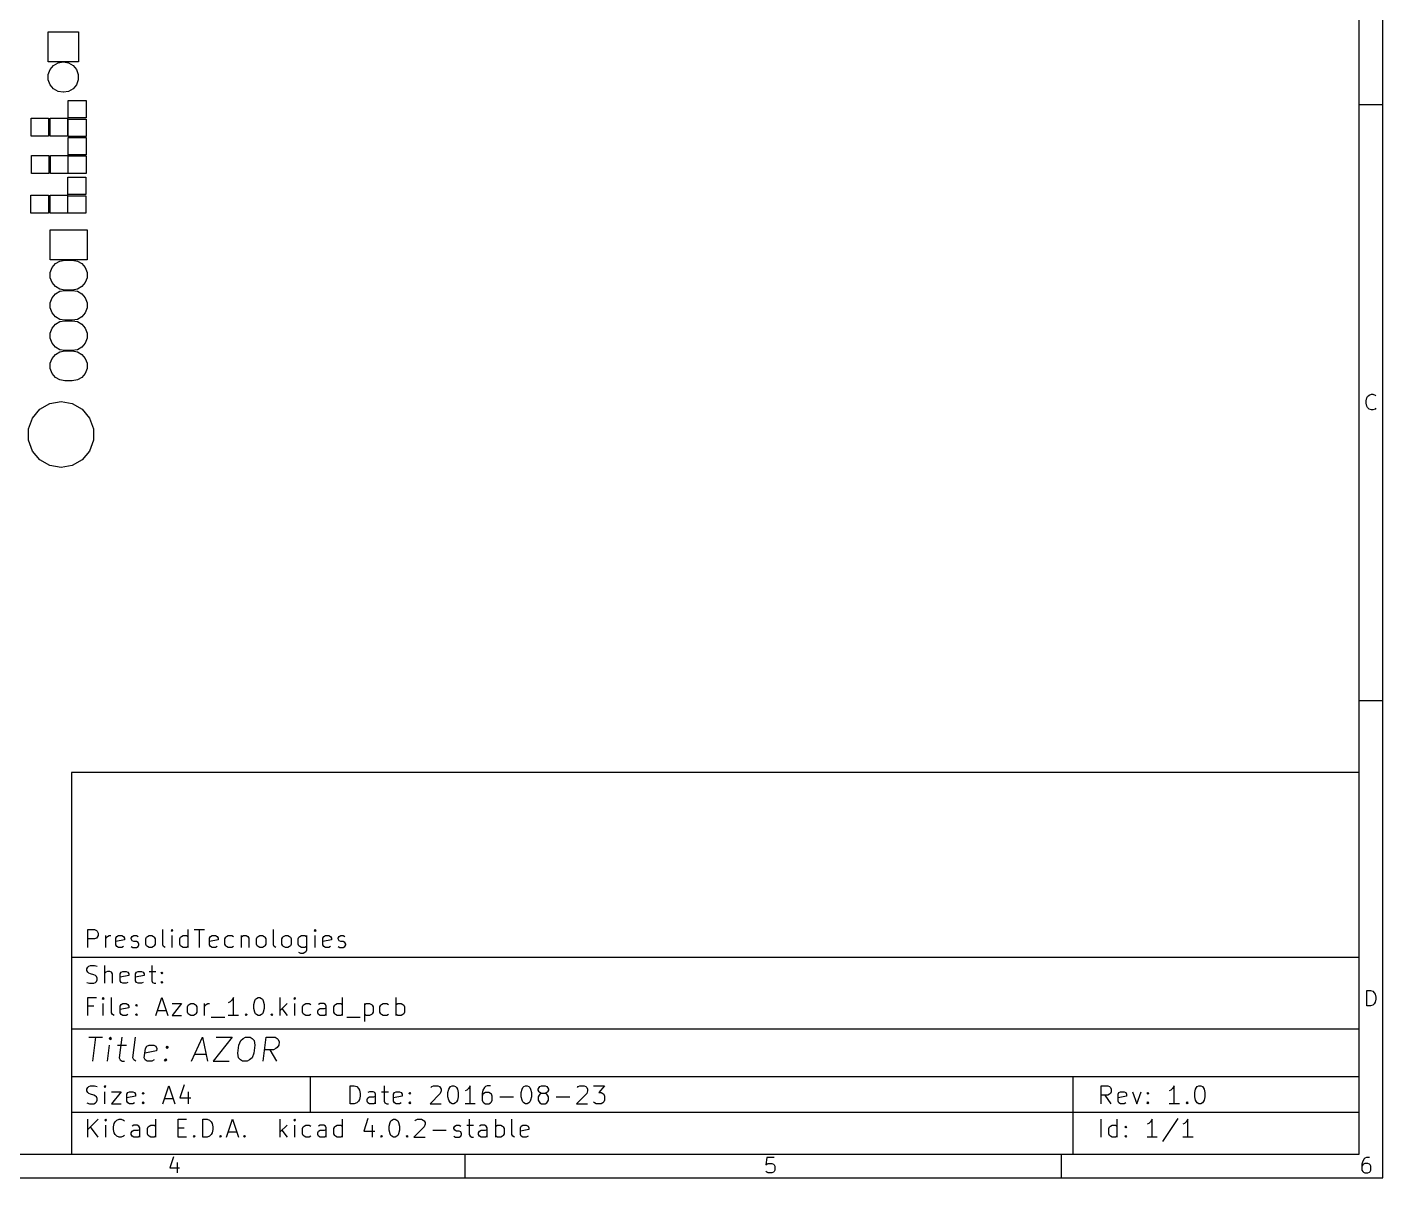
# Model space of a CAD drawing. Extents: x 10 to 287, y -200 to -10.
# Drawn here: x 173.3 to 287, y -200 to -103.5 of the extents above; entities that cross this region are included whole.
import ezdxf

# ---------------------------------------------------------------- set-up
doc = ezdxf.new("R2010")
doc.units = 0
doc.header["$MEASUREMENT"] = 0
doc.layers.add('BLACK', color=7, linetype='CONTINUOUS')

msp = doc.modelspace()

# ---------------------------------------------------------------- linework, layer by layer
at = {"layer": 'Black'}
for p, q in [((287.002, -200.007), (287.002, -10)), ((285.002, -198.007), (285.002, -12)), ((175.03, -103.88), (177.57, -103.88)), ((175.03, -106.42), (175.03, -103.88)), ((177.57, -103.88), (177.57, -106.42)), ((176.295, -106.42), (175.03, -106.42)), ((175.195, -107.055), (175.479, -106.717)), ((175.479, -106.717), (175.861, -106.497)), ((175.861, -106.497), (176.295, -106.42)), ((177.57, -106.42), (176.305, -106.42)), ((176.305, -106.42), (176.739, -106.497)), ((176.739, -106.497), (177.121, -106.717)), ((177.121, -106.717), (177.405, -107.055)), ((175.044, -107.469), (175.195, -107.055)), ((175.044, -107.911), (175.044, -107.469)), ((175.195, -108.325), (175.044, -107.911)), ((177.405, -107.055), (177.556, -107.469)), ((177.556, -107.911), (177.405, -108.325)), ((177.556, -107.469), (177.556, -107.911)), ((175.479, -108.663), (175.195, -108.325)), ((175.861, -108.883), (175.479, -108.663)), ((176.295, -108.96), (175.861, -108.883)), ((176.305, -108.96), (176.295, -108.96)), ((176.739, -108.883), (176.305, -108.96)), ((177.121, -108.663), (176.739, -108.883)), ((177.405, -108.325), (177.121, -108.663)), ((176.716, -111.097), (176.716, -109.639)), ((176.716, -109.639), (178.224, -109.639)), ((178.224, -109.639), (178.224, -111.097)), ((287.002, -110), (285.002, -110)), ((173.601, -112.644), (173.601, -111.136)), ((173.601, -111.136), (175.059, -111.136)), ((175.059, -111.136), (175.059, -112.644)), ((175.201, -112.644), (175.201, -111.136)), ((175.201, -111.136), (176.659, -111.136)), ((176.659, -111.136), (176.659, -112.644)), ((178.224, -111.097), (176.716, -111.097)), ((176.716, -112.659), (176.716, -111.201)), ((176.716, -111.201), (178.224, -111.201)), ((178.224, -111.201), (178.224, -112.659)), ((175.059, -112.644), (173.601, -112.644)), ((176.659, -112.644), (175.201, -112.644)), ((176.706, -114.197), (176.706, -112.739)), ((176.706, -112.739), (178.214, -112.739)), ((178.224, -112.659), (176.716, -112.659)), ((178.214, -112.739), (178.214, -114.197)), ((173.631, -115.764), (173.631, -114.256)), ((173.631, -114.256), (175.089, -114.256)), ((175.089, -114.256), (175.089, -115.764)), ((175.231, -115.764), (175.231, -114.256)), ((175.231, -114.256), (176.689, -114.256)), ((176.689, -114.256), (176.689, -115.764)), ((178.214, -114.197), (176.706, -114.197)), ((176.706, -115.759), (176.706, -114.301)), ((176.706, -114.301), (178.214, -114.301)), ((178.214, -114.301), (178.214, -115.759)), ((175.089, -115.764), (173.631, -115.764)), ((176.689, -115.764), (175.231, -115.764)), ((178.214, -115.759), (176.706, -115.759)), ((176.676, -117.537), (176.676, -116.079)), ((176.676, -116.079), (178.184, -116.079)), ((178.184, -116.079), (178.184, -117.537)), ((173.591, -119.094), (173.591, -117.586)), ((173.591, -117.586), (175.049, -117.586)), ((175.049, -117.586), (175.049, -119.094)), ((175.191, -119.094), (175.191, -117.586)), ((175.191, -117.586), (176.649, -117.586)), ((176.649, -117.586), (176.649, -119.094)), ((178.184, -117.537), (176.676, -117.537)), ((176.676, -119.099), (176.676, -117.641)), ((176.676, -117.641), (178.184, -117.641)), ((178.184, -117.641), (178.184, -119.099)), ((175.049, -119.094), (173.591, -119.094)), ((176.649, -119.094), (175.191, -119.094)), ((178.184, -119.099), (176.676, -119.099)), ((175.196, -123.004), (175.196, -120.496)), ((175.196, -120.496), (178.304, -120.496)), ((178.304, -120.496), (178.304, -123.004)), ((178.304, -123.004), (175.196, -123.004)), ((175.209, -124.072), (175.358, -123.663)), ((175.358, -123.663), (175.638, -123.329)), ((175.638, -123.329), (176.015, -123.112)), ((176.015, -123.112), (176.444, -123.036)), ((176.444, -123.036), (177.056, -123.036)), ((177.056, -123.036), (177.485, -123.112)), ((177.485, -123.112), (177.862, -123.329)), ((177.862, -123.329), (178.142, -123.663)), ((178.142, -123.663), (178.291, -124.072)), ((175.209, -124.508), (175.209, -124.072)), ((175.358, -124.917), (175.209, -124.508)), ((175.638, -125.251), (175.358, -124.917)), ((178.142, -124.917), (177.862, -125.251)), ((178.291, -124.508), (178.142, -124.917)), ((178.291, -124.072), (178.291, -124.508)), ((175.209, -126.612), (175.358, -126.203)), ((175.358, -126.203), (175.638, -125.869)), ((176.015, -125.468), (175.638, -125.251)), ((175.638, -125.869), (176.015, -125.652)), ((176.444, -125.544), (176.015, -125.468)), ((176.015, -125.652), (176.444, -125.576)), ((177.056, -125.544), (176.444, -125.544)), ((176.444, -125.576), (177.056, -125.576)), ((177.485, -125.468), (177.056, -125.544)), ((177.056, -125.576), (177.485, -125.652)), ((177.862, -125.251), (177.485, -125.468)), ((177.485, -125.652), (177.862, -125.869)), ((177.862, -125.869), (178.142, -126.203)), ((178.142, -126.203), (178.291, -126.612)), ((175.209, -127.048), (175.209, -126.612)), ((175.358, -127.457), (175.209, -127.048)), ((178.291, -127.048), (178.142, -127.457)), ((178.291, -126.612), (178.291, -127.048)), ((175.638, -127.791), (175.358, -127.457)), ((175.358, -128.743), (175.638, -128.409)), ((176.015, -128.008), (175.638, -127.791)), ((175.638, -128.409), (176.015, -128.192)), ((176.444, -128.084), (176.015, -128.008)), ((176.015, -128.192), (176.444, -128.116)), ((177.056, -128.084), (176.444, -128.084)), ((176.444, -128.116), (177.056, -128.116)), ((177.485, -128.008), (177.056, -128.084)), ((177.056, -128.116), (177.485, -128.192)), ((177.862, -127.791), (177.485, -128.008)), ((177.485, -128.192), (177.862, -128.409)), ((178.142, -127.457), (177.862, -127.791)), ((177.862, -128.409), (178.142, -128.743)), ((175.209, -129.152), (175.358, -128.743)), ((175.209, -129.588), (175.209, -129.152)), ((175.358, -129.997), (175.209, -129.588)), ((178.142, -128.743), (178.291, -129.152)), ((178.291, -129.588), (178.142, -129.997)), ((178.291, -129.152), (178.291, -129.588)), ((175.638, -130.331), (175.358, -129.997)), ((176.015, -130.548), (175.638, -130.331)), ((175.638, -130.949), (176.015, -130.732)), ((176.444, -130.624), (176.015, -130.548)), ((176.015, -130.732), (176.444, -130.656)), ((177.056, -130.624), (176.444, -130.624)), ((176.444, -130.656), (177.056, -130.656)), ((177.485, -130.548), (177.056, -130.624)), ((177.056, -130.656), (177.485, -130.732)), ((177.862, -130.331), (177.485, -130.548)), ((177.485, -130.732), (177.862, -130.949)), ((178.142, -129.997), (177.862, -130.331)), ((175.209, -131.692), (175.358, -131.283)), ((175.209, -132.128), (175.209, -131.692)), ((175.358, -131.283), (175.638, -130.949)), ((177.862, -130.949), (178.142, -131.283)), ((178.142, -131.283), (178.291, -131.692)), ((178.291, -131.692), (178.291, -132.128)), ((175.358, -132.537), (175.209, -132.128)), ((175.638, -132.871), (175.358, -132.537)), ((176.015, -133.088), (175.638, -132.871)), ((177.862, -132.871), (177.485, -133.088)), ((178.142, -132.537), (177.862, -132.871)), ((178.291, -132.128), (178.142, -132.537)), ((176.444, -133.164), (176.015, -133.088)), ((177.056, -133.164), (176.444, -133.164)), ((177.485, -133.088), (177.056, -133.164)), ((174.333, -135.544), (175.164, -135.064)), ((175.164, -135.064), (176.11, -134.897)), ((176.11, -134.897), (177.056, -135.064)), ((177.056, -135.064), (177.887, -135.544)), ((285.6, -134.845), (285.662, -134.598)), ((285.6, -135.031), (285.6, -134.845)), ((285.662, -135.279), (285.6, -135.031)), ((285.662, -134.598), (285.724, -134.474)), ((285.724, -135.402), (285.662, -135.279)), ((285.724, -134.474), (285.847, -134.35)), ((285.847, -134.35), (286.033, -134.288)), ((286.033, -134.288), (286.157, -134.288)), ((286.157, -134.288), (286.343, -134.35)), ((286.343, -134.35), (286.405, -134.412)), ((173.387, -137.182), (173.715, -136.279)), ((173.715, -136.279), (174.333, -135.544)), ((177.887, -135.544), (178.505, -136.279)), ((178.505, -136.279), (178.833, -137.182)), ((285.847, -135.526), (285.724, -135.402)), ((286.033, -135.588), (285.847, -135.526)), ((286.157, -135.588), (286.033, -135.588)), ((286.343, -135.526), (286.157, -135.588)), ((286.405, -135.464), (286.343, -135.526)), ((173.387, -138.142), (173.387, -137.182)), ((178.833, -137.182), (178.833, -138.142)), ((173.715, -139.045), (173.387, -138.142)), ((178.833, -138.142), (178.505, -139.045)), ((174.333, -139.78), (173.715, -139.045)), ((175.164, -140.26), (174.333, -139.78)), ((177.887, -139.78), (177.056, -140.26)), ((178.505, -139.045), (177.887, -139.78)), ((176.11, -140.427), (175.164, -140.26)), ((177.056, -140.26), (176.11, -140.427)), ((287.002, -160), (285.002, -160)), ((177.002, -166.007), (177.002, -198.007)), ((285.002, -166.007), (177.002, -166.007)), ((285.002, -198.007), (285.002, -166.007)), ((178.359, -180.686), (178.359, -179.186)), ((178.359, -179.186), (178.931, -179.186)), ((178.931, -179.186), (179.074, -179.257)), ((179.074, -179.257), (179.145, -179.329)), ((179.145, -179.329), (179.216, -179.471)), ((179.216, -179.686), (179.145, -179.829)), ((179.216, -179.471), (179.216, -179.686)), ((179.859, -180.686), (179.859, -179.686)), ((180.002, -179.757), (180.145, -179.686)), ((180.145, -179.686), (180.288, -179.686)), ((180.788, -179.757), (180.931, -179.686)), ((180.931, -179.686), (181.216, -179.686)), ((181.216, -179.686), (181.359, -179.757)), ((182.074, -179.757), (182.216, -179.686)), ((182.216, -179.686), (182.431, -179.686)), ((182.431, -179.686), (182.574, -179.757)), ((183.359, -179.757), (183.502, -179.686)), ((183.502, -179.686), (183.716, -179.686)), ((183.716, -179.686), (183.859, -179.757)), ((184.645, -180.471), (184.645, -179.186)), ((185.431, -179.186), (185.359, -179.257)), ((185.359, -179.257), (185.431, -179.329)), ((185.502, -179.257), (185.431, -179.186)), ((185.431, -179.186), (185.431, -179.329)), ((185.431, -179.329), (185.502, -179.257)), ((185.431, -180.686), (185.431, -179.686)), ((186.216, -179.757), (186.359, -179.686)), ((186.359, -179.686), (186.645, -179.686)), ((186.645, -179.686), (186.788, -179.757)), ((186.788, -180.686), (186.788, -179.186)), ((187.288, -179.186), (188.145, -179.186)), ((187.716, -180.686), (187.716, -179.186)), ((188.645, -179.757), (188.788, -179.686)), ((188.788, -179.686), (189.074, -179.686)), ((189.074, -179.686), (189.216, -179.757)), ((190.002, -179.757), (190.145, -179.686)), ((190.145, -179.686), (190.431, -179.686)), ((190.431, -179.686), (190.574, -179.757)), ((191.216, -179.686), (191.216, -180.686)), ((191.288, -179.757), (191.431, -179.686)), ((191.431, -179.686), (191.645, -179.686)), ((191.645, -179.686), (191.788, -179.757)), ((192.645, -179.757), (192.788, -179.686)), ((192.788, -179.686), (193.002, -179.686)), ((193.002, -179.686), (193.145, -179.757)), ((193.931, -180.471), (193.931, -179.186)), ((194.788, -179.757), (194.931, -179.686)), ((194.931, -179.686), (195.145, -179.686)), ((195.145, -179.686), (195.288, -179.757)), ((196.145, -179.757), (196.288, -179.686)), ((196.288, -179.686), (196.574, -179.686)), ((196.574, -179.686), (196.716, -179.757)), ((196.716, -179.686), (196.716, -180.9)), ((197.431, -179.186), (197.359, -179.257)), ((197.359, -179.257), (197.431, -179.329)), ((197.502, -179.257), (197.431, -179.186)), ((197.431, -179.186), (197.431, -179.329)), ((197.431, -179.329), (197.502, -179.257)), ((197.431, -180.686), (197.431, -179.686)), ((198.145, -179.757), (198.288, -179.686)), ((198.288, -179.686), (198.574, -179.686)), ((198.574, -179.686), (198.716, -179.757)), ((199.431, -179.757), (199.574, -179.686)), ((199.574, -179.686), (199.788, -179.686)), ((199.788, -179.686), (199.931, -179.757)), ((178.931, -179.971), (178.359, -179.971)), ((179.074, -179.9), (178.931, -179.971)), ((179.145, -179.829), (179.074, -179.9)), ((179.859, -179.971), (179.931, -179.829)), ((179.931, -179.829), (180.002, -179.757)), ((180.716, -179.9), (180.788, -179.757)), ((180.716, -180.471), (180.716, -179.9)), ((181.431, -180.043), (180.716, -180.186)), ((180.788, -180.614), (180.716, -180.471)), ((180.931, -180.686), (180.788, -180.614)), ((181.216, -180.686), (180.931, -180.686)), ((181.359, -180.614), (181.216, -180.686)), ((181.359, -179.757), (181.431, -179.9)), ((181.431, -179.9), (181.431, -180.043)), ((182.002, -179.9), (182.074, -179.757)), ((182.002, -179.971), (182.002, -179.9)), ((182.074, -180.114), (182.002, -179.971)), ((182.002, -180.614), (182.145, -180.686)), ((182.216, -180.186), (182.074, -180.114)), ((182.145, -180.686), (182.431, -180.686)), ((182.431, -180.186), (182.216, -180.186)), ((182.574, -180.257), (182.431, -180.186)), ((182.431, -180.686), (182.574, -180.614)), ((182.645, -180.4), (182.574, -180.257)), ((182.574, -180.614), (182.645, -180.471)), ((182.645, -180.471), (182.645, -180.4)), ((183.216, -179.971), (183.288, -179.829)), ((183.216, -180.4), (183.216, -179.971)), ((183.288, -180.543), (183.216, -180.4)), ((183.288, -179.829), (183.359, -179.757)), ((183.359, -180.614), (183.288, -180.543)), ((183.502, -180.686), (183.359, -180.614)), ((183.716, -180.686), (183.502, -180.686)), ((183.859, -180.614), (183.716, -180.686)), ((183.859, -179.757), (183.931, -179.829)), ((183.931, -180.543), (183.859, -180.614)), ((183.931, -179.829), (184.002, -179.971)), ((184.002, -180.4), (183.931, -180.543)), ((184.002, -179.971), (184.002, -180.4)), ((184.716, -180.614), (184.645, -180.471)), ((184.859, -180.686), (184.716, -180.614)), ((186.074, -179.971), (186.145, -179.829)), ((186.074, -180.4), (186.074, -179.971)), ((186.145, -180.543), (186.074, -180.4)), ((186.145, -179.829), (186.216, -179.757)), ((186.216, -180.614), (186.145, -180.543)), ((186.359, -180.686), (186.216, -180.614)), ((186.645, -180.686), (186.359, -180.686)), ((186.788, -180.614), (186.645, -180.686)), ((188.574, -179.9), (188.645, -179.757)), ((188.574, -180.471), (188.574, -179.9)), ((189.288, -180.043), (188.574, -180.186)), ((188.645, -180.614), (188.574, -180.471)), ((188.788, -180.686), (188.645, -180.614)), ((189.074, -180.686), (188.788, -180.686)), ((189.216, -180.614), (189.074, -180.686)), ((189.216, -179.757), (189.288, -179.9)), ((189.288, -179.9), (189.288, -180.043)), ((189.859, -179.971), (189.931, -179.829)), ((189.859, -180.4), (189.859, -179.971)), ((189.931, -180.543), (189.859, -180.4)), ((189.931, -179.829), (190.002, -179.757)), ((190.002, -180.614), (189.931, -180.543)), ((190.145, -180.686), (190.002, -180.614)), ((190.431, -180.686), (190.145, -180.686)), ((190.574, -180.614), (190.431, -180.686)), ((191.216, -179.829), (191.288, -179.757)), ((191.788, -179.757), (191.859, -179.9)), ((191.859, -179.9), (191.859, -180.686)), ((192.502, -179.971), (192.574, -179.829)), ((192.502, -180.4), (192.502, -179.971)), ((192.574, -180.543), (192.502, -180.4)), ((192.574, -179.829), (192.645, -179.757)), ((192.645, -180.614), (192.574, -180.543)), ((192.788, -180.686), (192.645, -180.614)), ((193.002, -180.686), (192.788, -180.686)), ((193.145, -180.614), (193.002, -180.686)), ((193.145, -179.757), (193.216, -179.829)), ((193.216, -180.543), (193.145, -180.614)), ((193.216, -179.829), (193.288, -179.971)), ((193.288, -180.4), (193.216, -180.543)), ((193.288, -179.971), (193.288, -180.4)), ((194.002, -180.614), (193.931, -180.471)), ((194.145, -180.686), (194.002, -180.614)), ((194.645, -179.971), (194.716, -179.829)), ((194.645, -180.4), (194.645, -179.971)), ((194.716, -180.543), (194.645, -180.4)), ((194.716, -179.829), (194.788, -179.757)), ((194.788, -180.614), (194.716, -180.543)), ((194.931, -180.686), (194.788, -180.614)), ((195.145, -180.686), (194.931, -180.686)), ((195.288, -180.614), (195.145, -180.686)), ((195.288, -179.757), (195.359, -179.829)), ((195.359, -180.543), (195.288, -180.614)), ((195.359, -179.829), (195.431, -179.971)), ((195.431, -180.4), (195.359, -180.543)), ((195.431, -179.971), (195.431, -180.4)), ((196.002, -179.971), (196.074, -179.829)), ((196.002, -180.4), (196.002, -179.971)), ((196.074, -180.543), (196.002, -180.4)), ((196.074, -179.829), (196.145, -179.757)), ((196.145, -180.614), (196.074, -180.543)), ((196.288, -180.686), (196.145, -180.614)), ((196.574, -180.686), (196.288, -180.686)), ((196.716, -180.614), (196.574, -180.686)), ((198.074, -179.9), (198.145, -179.757)), ((198.074, -180.471), (198.074, -179.9)), ((198.788, -180.043), (198.074, -180.186)), ((198.145, -180.614), (198.074, -180.471)), ((198.288, -180.686), (198.145, -180.614)), ((198.574, -180.686), (198.288, -180.686)), ((198.716, -180.614), (198.574, -180.686)), ((198.716, -179.757), (198.788, -179.9)), ((198.788, -179.9), (198.788, -180.043)), ((199.359, -179.9), (199.431, -179.757)), ((199.359, -179.971), (199.359, -179.9)), ((199.431, -180.114), (199.359, -179.971)), ((199.359, -180.614), (199.502, -180.686)), ((199.574, -180.186), (199.431, -180.114)), ((199.502, -180.686), (199.788, -180.686)), ((199.788, -180.186), (199.574, -180.186)), ((199.931, -180.257), (199.788, -180.186)), ((199.788, -180.686), (199.931, -180.614)), ((200.002, -180.4), (199.931, -180.257)), ((199.931, -180.614), (200.002, -180.471)), ((200.002, -180.471), (200.002, -180.4)), ((177.002, -181.507), (285.002, -181.507)), ((196.216, -181.186), (196.074, -181.114)), ((196.431, -181.186), (196.216, -181.186)), ((196.574, -181.114), (196.431, -181.186)), ((196.645, -181.043), (196.574, -181.114)), ((196.716, -180.9), (196.645, -181.043)), ((178.288, -182.471), (178.359, -182.329)), ((178.288, -182.614), (178.288, -182.471)), ((178.359, -182.757), (178.288, -182.614)), ((178.359, -182.329), (178.431, -182.257)), ((178.431, -182.829), (178.359, -182.757)), ((178.431, -182.257), (178.574, -182.186)), ((178.574, -182.9), (178.431, -182.829)), ((178.574, -182.186), (178.931, -182.186)), ((178.859, -182.971), (178.574, -182.9)), ((179.002, -183.043), (178.859, -182.971)), ((178.931, -182.186), (179.145, -182.257)), ((179.074, -183.114), (179.002, -183.043)), ((179.145, -183.257), (179.074, -183.114)), ((179.788, -183.686), (179.788, -182.186)), ((179.859, -182.757), (179.788, -182.829)), ((180.002, -182.686), (179.859, -182.757)), ((180.216, -182.686), (180.002, -182.686)), ((180.359, -182.757), (180.216, -182.686)), ((180.431, -182.9), (180.359, -182.757)), ((180.431, -183.686), (180.431, -182.9)), ((181.074, -182.9), (181.145, -182.757)), ((181.074, -183.471), (181.074, -182.9)), ((181.788, -183.043), (181.074, -183.186)), ((181.145, -182.757), (181.288, -182.686)), ((181.288, -182.686), (181.574, -182.686)), ((181.574, -182.686), (181.716, -182.757)), ((181.716, -182.757), (181.788, -182.9)), ((181.788, -182.9), (181.788, -183.043)), ((182.359, -182.9), (182.431, -182.757)), ((182.359, -183.471), (182.359, -182.9)), ((183.074, -183.043), (182.359, -183.186)), ((182.431, -182.757), (182.574, -182.686)), ((182.574, -182.686), (182.859, -182.686)), ((182.859, -182.686), (183.002, -182.757)), ((183.002, -182.757), (183.074, -182.9)), ((183.074, -182.9), (183.074, -183.043)), ((183.502, -182.686), (184.074, -182.686)), ((183.716, -182.186), (183.716, -183.471)), ((184.502, -182.829), (184.574, -182.757)), ((184.574, -182.9), (184.502, -182.829)), ((184.574, -182.757), (184.645, -182.829)), ((184.574, -182.757), (184.574, -182.9)), ((184.645, -182.829), (184.574, -182.9)), ((178.288, -183.614), (178.502, -183.686)), ((178.502, -183.686), (178.859, -183.686)), ((178.859, -183.686), (179.002, -183.614)), ((179.002, -183.614), (179.074, -183.543)), ((179.074, -183.543), (179.145, -183.4)), ((179.145, -183.4), (179.145, -183.257)), ((181.145, -183.614), (181.074, -183.471)), ((181.288, -183.686), (181.145, -183.614)), ((181.574, -183.686), (181.288, -183.686)), ((181.716, -183.614), (181.574, -183.686)), ((182.431, -183.614), (182.359, -183.471)), ((182.574, -183.686), (182.431, -183.614)), ((182.859, -183.686), (182.574, -183.686)), ((183.002, -183.614), (182.859, -183.686)), ((183.716, -183.471), (183.788, -183.614)), ((183.788, -183.614), (183.931, -183.686)), ((183.931, -183.686), (184.074, -183.686)), ((184.502, -183.614), (184.574, -183.543)), ((184.574, -183.686), (184.502, -183.614)), ((184.574, -183.543), (184.645, -183.614)), ((184.574, -183.543), (184.574, -183.686)), ((184.645, -183.614), (184.574, -183.686)), ((178.359, -186.386), (178.359, -184.886)), ((178.359, -184.886), (179.074, -184.886)), ((179.645, -184.886), (179.574, -184.957)), ((179.574, -184.957), (179.645, -185.029)), ((179.716, -184.957), (179.645, -184.886)), ((179.645, -184.886), (179.645, -185.029)), ((179.645, -185.029), (179.716, -184.957)), ((179.645, -186.386), (179.645, -185.386)), ((180.359, -186.171), (180.359, -184.886)), ((181.145, -185.457), (181.288, -185.386)), ((181.288, -185.386), (181.574, -185.386)), ((181.574, -185.386), (181.716, -185.457)), ((184.074, -186.386), (184.574, -184.886)), ((184.574, -184.886), (185.074, -186.386)), ((185.431, -185.386), (186.216, -185.386)), ((186.216, -185.386), (185.431, -186.386)), ((186.859, -185.457), (187.002, -185.386)), ((187.002, -185.386), (187.216, -185.386)), ((187.216, -185.386), (187.359, -185.457)), ((188.145, -186.386), (188.145, -185.386)), ((188.288, -185.457), (188.431, -185.386)), ((188.431, -185.386), (188.574, -185.386)), ((190.288, -185.243), (190.145, -185.314)), ((190.431, -185.1), (190.288, -185.243)), ((190.574, -184.886), (190.431, -185.1)), ((190.574, -186.386), (190.574, -184.886)), ((192.288, -185.457), (192.359, -185.171)), ((192.359, -185.171), (192.431, -185.029)), ((192.431, -185.029), (192.502, -184.957)), ((192.502, -184.957), (192.645, -184.886)), ((192.645, -184.886), (192.788, -184.886)), ((192.788, -184.886), (192.931, -184.957)), ((192.931, -184.957), (193.002, -185.029)), ((193.002, -185.029), (193.074, -185.171)), ((193.074, -185.171), (193.145, -185.457)), ((194.502, -186.386), (194.502, -184.886)), ((195.074, -185.386), (194.502, -185.957)), ((195.716, -184.886), (195.645, -184.957)), ((195.645, -184.957), (195.716, -185.029)), ((195.788, -184.957), (195.716, -184.886)), ((195.716, -184.886), (195.716, -185.029)), ((195.716, -185.029), (195.788, -184.957)), ((195.716, -186.386), (195.716, -185.386)), ((196.502, -185.457), (196.645, -185.386)), ((196.645, -185.386), (196.931, -185.386)), ((196.931, -185.386), (197.074, -185.457)), ((197.859, -185.386), (197.716, -185.457)), ((198.145, -185.386), (197.859, -185.386)), ((198.288, -185.457), (198.145, -185.386)), ((199.145, -185.457), (199.288, -185.386)), ((199.288, -185.386), (199.574, -185.386)), ((199.574, -185.386), (199.716, -185.457)), ((199.716, -186.386), (199.716, -184.886)), ((201.574, -185.386), (201.574, -186.886)), ((201.574, -185.457), (201.716, -185.386)), ((201.716, -185.386), (202.002, -185.386)), ((202.002, -185.386), (202.145, -185.457)), ((203.002, -185.457), (203.145, -185.386)), ((203.145, -185.386), (203.431, -185.386)), ((203.431, -185.386), (203.574, -185.457)), ((204.216, -186.386), (204.216, -184.886)), ((204.216, -185.457), (204.359, -185.386)), ((204.359, -185.386), (204.645, -185.386)), ((204.645, -185.386), (204.788, -185.457)), ((285.662, -185.588), (285.662, -184.288)), ((285.662, -184.288), (285.971, -184.288)), ((285.971, -184.288), (286.157, -184.35)), ((286.157, -184.35), (286.281, -184.474)), ((286.281, -184.474), (286.343, -184.598)), ((286.343, -185.279), (286.281, -185.402)), ((286.343, -184.598), (286.405, -184.845)), ((286.405, -185.031), (286.343, -185.279)), ((286.405, -184.845), (286.405, -185.031)), ((178.859, -185.6), (178.359, -185.6)), ((180.431, -186.314), (180.359, -186.171)), ((180.574, -186.386), (180.431, -186.314)), ((181.074, -185.6), (181.145, -185.457)), ((181.074, -186.171), (181.074, -185.6)), ((181.788, -185.743), (181.074, -185.886)), ((181.145, -186.314), (181.074, -186.171)), ((181.288, -186.386), (181.145, -186.314)), ((181.574, -186.386), (181.288, -186.386)), ((181.716, -186.314), (181.574, -186.386)), ((181.716, -185.457), (181.788, -185.6)), ((181.788, -185.6), (181.788, -185.743)), ((182.359, -185.529), (182.431, -185.457)), ((182.431, -185.6), (182.359, -185.529)), ((182.359, -186.314), (182.431, -186.243)), ((182.431, -186.386), (182.359, -186.314)), ((182.431, -185.457), (182.502, -185.529)), ((182.431, -185.457), (182.431, -185.6)), ((182.502, -185.529), (182.431, -185.6)), ((182.431, -186.243), (182.502, -186.314)), ((182.431, -186.243), (182.431, -186.386)), ((182.502, -186.314), (182.431, -186.386)), ((184.216, -185.957), (184.931, -185.957)), ((185.431, -186.386), (186.216, -186.386)), ((186.716, -185.671), (186.788, -185.529)), ((186.716, -186.1), (186.716, -185.671)), ((186.788, -186.243), (186.716, -186.1)), ((186.788, -185.529), (186.859, -185.457)), ((186.859, -186.314), (186.788, -186.243)), ((187.002, -186.386), (186.859, -186.314)), ((187.216, -186.386), (187.002, -186.386)), ((187.359, -186.314), (187.216, -186.386)), ((187.359, -185.457), (187.431, -185.529)), ((187.431, -186.243), (187.359, -186.314)), ((187.431, -185.529), (187.502, -185.671)), ((187.502, -186.1), (187.431, -186.243)), ((187.502, -185.671), (187.502, -186.1)), ((188.145, -185.671), (188.216, -185.529)), ((188.216, -185.529), (188.288, -185.457)), ((191.002, -186.386), (190.145, -186.386)), ((191.574, -186.314), (191.645, -186.243)), ((191.645, -186.386), (191.574, -186.314)), ((191.645, -186.243), (191.716, -186.314)), ((191.645, -186.243), (191.645, -186.386)), ((191.716, -186.314), (191.645, -186.386)), ((192.288, -185.814), (192.288, -185.457)), ((192.359, -186.1), (192.288, -185.814)), ((192.431, -186.243), (192.359, -186.1)), ((192.502, -186.314), (192.431, -186.243)), ((192.645, -186.386), (192.502, -186.314)), ((192.788, -186.386), (192.645, -186.386)), ((192.931, -186.314), (192.788, -186.386)), ((193.002, -186.243), (192.931, -186.314)), ((193.074, -186.1), (193.002, -186.243)), ((193.145, -185.814), (193.074, -186.1)), ((193.145, -185.457), (193.145, -185.814)), ((193.716, -186.314), (193.788, -186.243)), ((193.788, -186.386), (193.716, -186.314)), ((193.788, -186.243), (193.859, -186.314)), ((193.788, -186.243), (193.788, -186.386)), ((193.859, -186.314), (193.788, -186.386)), ((194.645, -185.814), (195.074, -186.386)), ((196.359, -185.671), (196.431, -185.529)), ((196.359, -186.1), (196.359, -185.671)), ((196.431, -186.243), (196.359, -186.1)), ((196.431, -185.529), (196.502, -185.457)), ((196.502, -186.314), (196.431, -186.243)), ((196.645, -186.386), (196.502, -186.314)), ((196.931, -186.386), (196.645, -186.386)), ((197.074, -186.314), (196.931, -186.386)), ((197.645, -186.029), (197.716, -185.886)), ((197.645, -186.171), (197.645, -186.029)), ((197.716, -186.314), (197.645, -186.171)), ((197.716, -185.886), (197.859, -185.814)), ((197.859, -186.386), (197.716, -186.314)), ((197.859, -185.814), (198.216, -185.814)), ((198.216, -186.386), (197.859, -186.386)), ((198.216, -185.814), (198.359, -185.743)), ((198.359, -186.314), (198.216, -186.386)), ((198.359, -185.6), (198.288, -185.457)), ((198.359, -186.386), (198.359, -185.6)), ((199.002, -185.671), (199.074, -185.529)), ((199.002, -186.1), (199.002, -185.671)), ((199.074, -186.243), (199.002, -186.1)), ((199.074, -185.529), (199.145, -185.457)), ((199.145, -186.314), (199.074, -186.243)), ((199.288, -186.386), (199.145, -186.314)), ((199.574, -186.386), (199.288, -186.386)), ((199.716, -186.314), (199.574, -186.386)), ((201.716, -186.386), (201.574, -186.314)), ((202.002, -186.386), (201.716, -186.386)), ((202.145, -186.314), (202.002, -186.386)), ((202.145, -185.457), (202.216, -185.529)), ((202.216, -186.243), (202.145, -186.314)), ((202.216, -185.529), (202.288, -185.671)), ((202.288, -186.1), (202.216, -186.243)), ((202.288, -185.671), (202.288, -186.1)), ((202.859, -185.671), (202.931, -185.529)), ((202.859, -186.1), (202.859, -185.671)), ((202.931, -186.243), (202.859, -186.1)), ((202.931, -185.529), (203.002, -185.457)), ((203.002, -186.314), (202.931, -186.243)), ((203.145, -186.386), (203.002, -186.314)), ((203.431, -186.386), (203.145, -186.386)), ((203.574, -186.314), (203.431, -186.386)), ((204.359, -186.386), (204.216, -186.314)), ((204.645, -186.386), (204.359, -186.386)), ((204.788, -186.314), (204.645, -186.386)), ((204.788, -185.457), (204.859, -185.529)), ((204.859, -186.243), (204.788, -186.314)), ((204.859, -185.529), (204.931, -185.671)), ((204.931, -186.1), (204.859, -186.243)), ((204.931, -185.671), (204.931, -186.1)), ((285.971, -185.588), (285.662, -185.588)), ((286.157, -185.526), (285.971, -185.588)), ((286.281, -185.402), (286.157, -185.526)), ((177.002, -187.507), (285.002, -187.507)), ((188.716, -186.529), (189.859, -186.529)), ((200.074, -186.529), (201.216, -186.529)), ((178.455, -188.212), (179.597, -188.212)), ((178.776, -190.212), (179.026, -188.212)), ((180.264, -188.212), (180.157, -188.307)), ((180.157, -188.307), (180.24, -188.402)), ((180.264, -188.212), (180.24, -188.402)), ((180.24, -188.402), (180.347, -188.307)), ((180.347, -188.307), (180.264, -188.212)), ((181.216, -188.212), (181.002, -189.926)), ((182.145, -189.926), (182.359, -188.212)), ((187.062, -190.212), (187.978, -188.212)), ((187.978, -188.212), (188.395, -190.212)), ((190.455, -188.212), (188.871, -190.212)), ((189.121, -188.212), (190.455, -188.212)), ((191.038, -188.879), (191.181, -188.498)), ((191.181, -188.498), (191.395, -188.307)), ((191.395, -188.307), (191.597, -188.212)), ((191.597, -188.212), (191.978, -188.212)), ((191.978, -188.212), (192.157, -188.307)), ((192.157, -188.307), (192.324, -188.498)), ((192.324, -188.498), (192.371, -188.879)), ((193.062, -190.212), (193.312, -188.212)), ((193.312, -188.212), (194.074, -188.212)), ((194.074, -188.212), (194.252, -188.307)), ((194.252, -188.307), (194.336, -188.402)), ((194.336, -188.402), (194.407, -188.593)), ((194.407, -188.593), (194.371, -188.879)), ((180.014, -190.212), (180.181, -188.879)), ((180.847, -188.879), (181.609, -188.879)), ((181.002, -189.926), (181.074, -190.117)), ((182.216, -190.117), (182.145, -189.926)), ((183.097, -189.926), (183.193, -189.164)), ((183.169, -190.117), (183.097, -189.926)), ((184.121, -189.355), (183.145, -189.545)), ((183.193, -189.164), (183.312, -188.974)), ((183.312, -188.974), (183.514, -188.879)), ((183.514, -188.879), (183.895, -188.879)), ((183.895, -188.879), (184.074, -188.974)), ((184.074, -188.974), (184.145, -189.164)), ((184.145, -189.164), (184.121, -189.355)), ((184.919, -189.069), (185.026, -188.974)), ((185.002, -189.164), (184.919, -189.069)), ((185.026, -188.974), (185.002, -189.164)), ((185.109, -189.069), (185.002, -189.164)), ((185.026, -188.974), (185.109, -189.069)), ((187.324, -189.641), (188.276, -189.641)), ((190.955, -189.545), (191.038, -188.879)), ((191.002, -189.926), (190.955, -189.545)), ((191.169, -190.117), (191.002, -189.926)), ((192.145, -189.926), (191.931, -190.117)), ((192.288, -189.545), (192.145, -189.926)), ((192.371, -188.879), (192.288, -189.545)), ((193.943, -189.26), (193.181, -189.26)), ((194.205, -190.212), (193.657, -189.26)), ((194.145, -189.164), (193.943, -189.26)), ((194.252, -189.069), (194.145, -189.164)), ((194.371, -188.879), (194.252, -189.069)), ((181.074, -190.117), (181.252, -190.212)), ((181.252, -190.212), (181.443, -190.212)), ((182.395, -190.212), (182.216, -190.117)), ((183.347, -190.212), (183.169, -190.117)), ((183.728, -190.212), (183.347, -190.212)), ((183.931, -190.117), (183.728, -190.212)), ((184.788, -190.117), (184.895, -190.021)), ((184.871, -190.212), (184.788, -190.117)), ((184.895, -190.021), (184.871, -190.212)), ((184.978, -190.117), (184.871, -190.212)), ((184.895, -190.021), (184.978, -190.117)), ((188.871, -190.212), (190.205, -190.212)), ((191.347, -190.212), (191.169, -190.117)), ((191.728, -190.212), (191.347, -190.212)), ((191.931, -190.117), (191.728, -190.212)), ((177.002, -191.507), (285.002, -191.507)), ((197.002, -191.507), (197.002, -194.507)), ((261.002, -191.507), (261.002, -198.007)), ((178.288, -192.571), (178.359, -192.429)), ((178.288, -192.714), (178.288, -192.571)), ((178.359, -192.857), (178.288, -192.714)), ((178.359, -192.429), (178.431, -192.357)), ((178.431, -192.929), (178.359, -192.857)), ((178.431, -192.357), (178.574, -192.286)), ((178.574, -193), (178.431, -192.929)), ((178.574, -192.286), (178.931, -192.286)), ((178.859, -193.071), (178.574, -193)), ((179.002, -193.143), (178.859, -193.071)), ((178.931, -192.286), (179.145, -192.357)), ((179.074, -193.214), (179.002, -193.143)), ((179.145, -193.357), (179.074, -193.214)), ((179.788, -192.286), (179.716, -192.357)), ((179.716, -192.357), (179.788, -192.429)), ((179.859, -192.357), (179.788, -192.286)), ((179.788, -192.286), (179.788, -192.429)), ((179.788, -192.429), (179.859, -192.357)), ((179.788, -193.786), (179.788, -192.786)), ((180.359, -192.786), (181.145, -192.786)), ((181.145, -192.786), (180.359, -193.786)), ((181.645, -193), (181.716, -192.857)), ((181.645, -193.571), (181.645, -193)), ((182.359, -193.143), (181.645, -193.286)), ((181.716, -192.857), (181.859, -192.786)), ((181.859, -192.786), (182.145, -192.786)), ((182.145, -192.786), (182.288, -192.857)), ((182.288, -192.857), (182.359, -193)), ((182.359, -193), (182.359, -193.143)), ((182.931, -192.929), (183.002, -192.857)), ((183.002, -193), (182.931, -192.929)), ((183.002, -192.857), (183.074, -192.929)), ((183.002, -192.857), (183.002, -193)), ((183.074, -192.929), (183.002, -193)), ((184.645, -193.786), (185.145, -192.286)), ((185.145, -192.286), (185.645, -193.786)), ((186.431, -192.214), (186.074, -193.286)), ((186.074, -193.286), (187.002, -193.286)), ((186.788, -192.786), (186.788, -193.786)), ((200.359, -193.786), (200.359, -192.286)), ((200.359, -192.286), (200.716, -192.286)), ((200.716, -192.286), (200.931, -192.357)), ((200.931, -192.357), (201.074, -192.5)), ((201.074, -192.5), (201.145, -192.643)), ((201.145, -192.643), (201.216, -192.929)), ((201.216, -193.143), (201.145, -193.429)), ((201.216, -192.929), (201.216, -193.143)), ((201.788, -193.429), (201.859, -193.286)), ((202.002, -192.786), (201.859, -192.857)), ((201.859, -193.286), (202.002, -193.214)), ((202.288, -192.786), (202.002, -192.786)), ((202.002, -193.214), (202.359, -193.214)), ((202.431, -192.857), (202.288, -192.786)), ((202.359, -193.214), (202.502, -193.143)), ((202.502, -193), (202.431, -192.857)), ((202.502, -193.786), (202.502, -193)), ((203.002, -192.786), (203.574, -192.786)), ((203.216, -192.286), (203.216, -193.571)), ((204.002, -193), (204.074, -192.857)), ((204.002, -193.571), (204.002, -193)), ((204.716, -193.143), (204.002, -193.286)), ((204.074, -192.857), (204.216, -192.786)), ((204.216, -192.786), (204.502, -192.786)), ((204.502, -192.786), (204.645, -192.857)), ((204.645, -192.857), (204.716, -193)), ((204.716, -193), (204.716, -193.143)), ((205.288, -192.929), (205.359, -192.857)), ((205.359, -193), (205.288, -192.929)), ((205.359, -192.857), (205.431, -192.929)), ((205.359, -192.857), (205.359, -193)), ((205.431, -192.929), (205.359, -193)), ((207.931, -192.929), (207.074, -193.786)), ((207.145, -192.429), (207.216, -192.357)), ((207.216, -192.357), (207.359, -192.286)), ((207.359, -192.286), (207.716, -192.286)), ((207.716, -192.286), (207.859, -192.357)), ((207.859, -192.357), (207.931, -192.429)), ((207.931, -192.429), (208.002, -192.571)), ((208.002, -192.714), (207.931, -192.929)), ((208.002, -192.571), (208.002, -192.714)), ((208.574, -192.857), (208.645, -192.571)), ((208.574, -193.214), (208.574, -192.857)), ((208.645, -193.5), (208.574, -193.214)), ((208.645, -192.571), (208.716, -192.429)), ((208.716, -192.429), (208.788, -192.357)), ((208.788, -192.357), (208.931, -192.286)), ((208.931, -192.286), (209.074, -192.286)), ((209.074, -192.286), (209.216, -192.357)), ((209.216, -192.357), (209.288, -192.429)), ((209.288, -192.429), (209.359, -192.571)), ((209.359, -192.571), (209.431, -192.857)), ((209.431, -193.214), (209.359, -193.5)), ((209.431, -192.857), (209.431, -193.214)), ((210.145, -192.643), (210.002, -192.714)), ((210.288, -192.5), (210.145, -192.643)), ((210.431, -192.286), (210.288, -192.5)), ((210.431, -193.786), (210.431, -192.286)), ((211.502, -192.643), (211.431, -192.929)), ((211.431, -192.929), (211.431, -193.5)), ((211.502, -193), (211.431, -193.143)), ((211.645, -192.429), (211.502, -192.643)), ((211.574, -192.929), (211.502, -193)), ((211.716, -192.857), (211.574, -192.929)), ((211.716, -192.357), (211.645, -192.429)), ((211.859, -192.286), (211.716, -192.357)), ((212.002, -192.857), (211.716, -192.857)), ((212.145, -192.286), (211.859, -192.286)), ((212.145, -192.929), (212.002, -192.857)), ((212.216, -193), (212.145, -192.929)), ((212.288, -193.143), (212.216, -193)), ((212.288, -193.5), (212.288, -193.143)), ((212.931, -193.214), (214.074, -193.214)), ((214.716, -192.857), (214.788, -192.571)), ((214.716, -193.214), (214.716, -192.857)), ((214.788, -193.5), (214.716, -193.214)), ((214.788, -192.571), (214.859, -192.429)), ((214.859, -192.429), (214.931, -192.357)), ((214.931, -192.357), (215.074, -192.286)), ((215.074, -192.286), (215.216, -192.286)), ((215.216, -192.286), (215.359, -192.357)), ((215.359, -192.357), (215.431, -192.429)), ((215.431, -192.429), (215.502, -192.571)), ((215.502, -192.571), (215.574, -192.857)), ((215.574, -193.214), (215.502, -193.5)), ((215.574, -192.857), (215.574, -193.214)), ((216.145, -192.571), (216.216, -192.429)), ((216.145, -192.643), (216.145, -192.571)), ((216.216, -192.786), (216.145, -192.643)), ((216.216, -193.071), (216.145, -193.214)), ((216.145, -193.214), (216.145, -193.5)), ((216.216, -192.429), (216.288, -192.357)), ((216.288, -192.857), (216.216, -192.786)), ((216.288, -193), (216.216, -193.071)), ((216.288, -192.357), (216.431, -192.286)), ((216.431, -192.929), (216.288, -192.857)), ((216.431, -192.929), (216.288, -193)), ((216.431, -192.286), (216.716, -192.286)), ((216.716, -192.929), (216.431, -192.929)), ((216.716, -192.286), (216.859, -192.357)), ((216.859, -192.857), (216.716, -192.929)), ((216.859, -193), (216.716, -192.929)), ((216.859, -192.357), (216.931, -192.429)), ((216.931, -192.786), (216.859, -192.857)), ((216.931, -193.071), (216.859, -193)), ((216.931, -192.429), (217.002, -192.571)), ((217.002, -192.643), (216.931, -192.786)), ((217.002, -193.214), (216.931, -193.071)), ((217.002, -192.571), (217.002, -192.643)), ((217.002, -193.5), (217.002, -193.214)), ((217.645, -193.214), (218.788, -193.214)), ((220.216, -192.929), (219.359, -193.786)), ((219.431, -192.429), (219.502, -192.357)), ((219.502, -192.357), (219.645, -192.286)), ((219.645, -192.286), (220.002, -192.286)), ((220.002, -192.286), (220.145, -192.357)), ((220.145, -192.357), (220.216, -192.429)), ((220.216, -192.429), (220.288, -192.571)), ((220.288, -192.714), (220.216, -192.929)), ((220.288, -192.571), (220.288, -192.714)), ((220.788, -192.286), (221.716, -192.286)), ((221.716, -192.286), (221.216, -192.857)), ((221.216, -192.857), (221.431, -192.857)), ((221.431, -192.857), (221.574, -192.929)), ((221.574, -192.929), (221.645, -193)), ((221.645, -193), (221.716, -193.143)), ((221.716, -193.143), (221.716, -193.5)), ((263.359, -193.786), (263.359, -192.286)), ((263.359, -192.286), (263.931, -192.286)), ((263.931, -193.071), (263.359, -193.071)), ((264.216, -193.786), (263.716, -193.071)), ((263.931, -192.286), (264.074, -192.357)), ((264.074, -193), (263.931, -193.071)), ((264.074, -192.357), (264.145, -192.429)), ((264.145, -192.929), (264.074, -193)), ((264.145, -192.429), (264.216, -192.571)), ((264.216, -192.786), (264.145, -192.929)), ((264.216, -192.571), (264.216, -192.786)), ((264.788, -193), (264.859, -192.857)), ((264.788, -193.571), (264.788, -193)), ((265.502, -193.143), (264.788, -193.286)), ((264.859, -192.857), (265.002, -192.786)), ((265.002, -192.786), (265.288, -192.786)), ((265.288, -192.786), (265.431, -192.857)), ((265.431, -192.857), (265.502, -193)), ((265.502, -193), (265.502, -193.143)), ((266.002, -192.786), (266.359, -193.786)), ((266.359, -193.786), (266.716, -192.786)), ((267.216, -192.929), (267.288, -192.857)), ((267.288, -193), (267.216, -192.929)), ((267.288, -192.857), (267.359, -192.929)), ((267.288, -192.857), (267.288, -193)), ((267.359, -192.929), (267.288, -193)), ((269.216, -192.643), (269.074, -192.714)), ((269.359, -192.5), (269.216, -192.643)), ((269.502, -192.286), (269.359, -192.5)), ((269.502, -193.786), (269.502, -192.286)), ((271.216, -192.857), (271.288, -192.571)), ((271.216, -193.214), (271.216, -192.857)), ((271.288, -193.5), (271.216, -193.214)), ((271.288, -192.571), (271.359, -192.429)), ((271.359, -192.429), (271.431, -192.357)), ((271.431, -192.357), (271.574, -192.286)), ((271.574, -192.286), (271.716, -192.286)), ((271.716, -192.286), (271.859, -192.357)), ((271.859, -192.357), (271.931, -192.429)), ((271.931, -192.429), (272.002, -192.571)), ((272.002, -192.571), (272.074, -192.857)), ((272.074, -193.214), (272.002, -193.5)), ((272.074, -192.857), (272.074, -193.214)), ((178.288, -193.714), (178.502, -193.786)), ((178.502, -193.786), (178.859, -193.786)), ((178.859, -193.786), (179.002, -193.714)), ((179.002, -193.714), (179.074, -193.643)), ((179.074, -193.643), (179.145, -193.5)), ((179.145, -193.5), (179.145, -193.357)), ((180.359, -193.786), (181.145, -193.786)), ((181.716, -193.714), (181.645, -193.571)), ((181.859, -193.786), (181.716, -193.714)), ((182.145, -193.786), (181.859, -193.786)), ((182.288, -193.714), (182.145, -193.786)), ((182.931, -193.714), (183.002, -193.643)), ((183.002, -193.786), (182.931, -193.714)), ((183.002, -193.643), (183.074, -193.714)), ((183.002, -193.643), (183.002, -193.786)), ((183.074, -193.714), (183.002, -193.786)), ((184.788, -193.357), (185.502, -193.357)), ((200.716, -193.786), (200.359, -193.786)), ((200.931, -193.714), (200.716, -193.786)), ((201.074, -193.571), (200.931, -193.714)), ((201.145, -193.429), (201.074, -193.571)), ((201.788, -193.571), (201.788, -193.429)), ((201.859, -193.714), (201.788, -193.571)), ((202.002, -193.786), (201.859, -193.714)), ((202.359, -193.786), (202.002, -193.786)), ((202.502, -193.714), (202.359, -193.786)), ((203.216, -193.571), (203.288, -193.714)), ((203.288, -193.714), (203.431, -193.786)), ((203.431, -193.786), (203.574, -193.786)), ((204.074, -193.714), (204.002, -193.571)), ((204.216, -193.786), (204.074, -193.714)), ((204.502, -193.786), (204.216, -193.786)), ((204.645, -193.714), (204.502, -193.786)), ((205.288, -193.714), (205.359, -193.643)), ((205.359, -193.786), (205.288, -193.714)), ((205.359, -193.643), (205.431, -193.714)), ((205.359, -193.643), (205.359, -193.786)), ((205.431, -193.714), (205.359, -193.786)), ((207.074, -193.786), (208.002, -193.786)), ((208.716, -193.643), (208.645, -193.5)), ((208.788, -193.714), (208.716, -193.643)), ((208.931, -193.786), (208.788, -193.714)), ((209.074, -193.786), (208.931, -193.786)), ((209.216, -193.714), (209.074, -193.786)), ((209.288, -193.643), (209.216, -193.714)), ((209.359, -193.5), (209.288, -193.643)), ((210.859, -193.786), (210.002, -193.786)), ((211.431, -193.5), (211.502, -193.643)), ((211.502, -193.643), (211.574, -193.714)), ((211.574, -193.714), (211.716, -193.786)), ((211.716, -193.786), (212.002, -193.786)), ((212.002, -193.786), (212.145, -193.714)), ((212.145, -193.714), (212.216, -193.643)), ((212.216, -193.643), (212.288, -193.5)), ((214.859, -193.643), (214.788, -193.5)), ((214.931, -193.714), (214.859, -193.643)), ((215.074, -193.786), (214.931, -193.714)), ((215.216, -193.786), (215.074, -193.786)), ((215.359, -193.714), (215.216, -193.786)), ((215.431, -193.643), (215.359, -193.714)), ((215.502, -193.5), (215.431, -193.643)), ((216.145, -193.5), (216.216, -193.643)), ((216.216, -193.643), (216.288, -193.714)), ((216.288, -193.714), (216.431, -193.786)), ((216.431, -193.786), (216.716, -193.786)), ((216.716, -193.786), (216.859, -193.714)), ((216.859, -193.714), (216.931, -193.643)), ((216.931, -193.643), (217.002, -193.5)), ((219.359, -193.786), (220.288, -193.786)), ((220.859, -193.714), (220.788, -193.643)), ((221.002, -193.786), (220.859, -193.714)), ((221.431, -193.786), (221.002, -193.786)), ((221.574, -193.714), (221.431, -193.786)), ((221.645, -193.643), (221.574, -193.714)), ((221.716, -193.5), (221.645, -193.643)), ((264.859, -193.714), (264.788, -193.571)), ((265.002, -193.786), (264.859, -193.714)), ((265.288, -193.786), (265.002, -193.786)), ((265.431, -193.714), (265.288, -193.786)), ((267.216, -193.714), (267.288, -193.643)), ((267.288, -193.786), (267.216, -193.714)), ((267.288, -193.643), (267.359, -193.714)), ((267.288, -193.643), (267.288, -193.786)), ((267.359, -193.714), (267.288, -193.786)), ((269.931, -193.786), (269.074, -193.786)), ((270.502, -193.714), (270.574, -193.643)), ((270.574, -193.786), (270.502, -193.714)), ((270.574, -193.643), (270.645, -193.714)), ((270.574, -193.643), (270.574, -193.786)), ((270.645, -193.714), (270.574, -193.786)), ((271.359, -193.643), (271.288, -193.5)), ((271.431, -193.714), (271.359, -193.643)), ((271.574, -193.786), (271.431, -193.714)), ((271.716, -193.786), (271.574, -193.786)), ((271.859, -193.714), (271.716, -193.786)), ((271.931, -193.643), (271.859, -193.714)), ((272.002, -193.5), (271.931, -193.643)), ((177.002, -194.507), (285.002, -194.507)), ((178.359, -196.586), (178.359, -195.086)), ((179.216, -195.086), (178.359, -195.943)), ((179.859, -195.086), (179.788, -195.157)), ((179.788, -195.157), (179.859, -195.229)), ((179.931, -195.157), (179.859, -195.086)), ((179.859, -195.086), (179.859, -195.229)), ((179.859, -195.229), (179.931, -195.157)), ((179.859, -196.586), (179.859, -195.586)), ((180.502, -195.729), (180.574, -195.443)), ((180.574, -195.443), (180.645, -195.3)), ((180.645, -195.3), (180.788, -195.157)), ((180.788, -195.157), (181.002, -195.086)), ((181.002, -195.086), (181.145, -195.086)), ((181.145, -195.086), (181.359, -195.157)), ((181.359, -195.157), (181.431, -195.229)), ((182.216, -195.586), (182.074, -195.657)), ((182.502, -195.586), (182.216, -195.586)), ((182.645, -195.657), (182.502, -195.586)), ((183.502, -195.657), (183.645, -195.586)), ((183.645, -195.586), (183.931, -195.586)), ((183.931, -195.586), (184.074, -195.657)), ((184.074, -196.586), (184.074, -195.086)), ((185.931, -196.586), (185.931, -195.086)), ((185.931, -195.086), (186.645, -195.086)), ((188.002, -196.586), (188.002, -195.086)), ((188.002, -195.086), (188.359, -195.086)), ((188.359, -195.086), (188.574, -195.157)), ((188.574, -195.157), (188.716, -195.3)), ((188.716, -195.3), (188.788, -195.443)), ((188.788, -195.443), (188.859, -195.729)), ((190.002, -196.586), (190.502, -195.086)), ((190.502, -195.086), (191.002, -196.586)), ((194.502, -196.586), (194.502, -195.086)), ((195.074, -195.586), (194.502, -196.157)), ((195.716, -195.086), (195.645, -195.157)), ((195.645, -195.157), (195.716, -195.229)), ((195.788, -195.157), (195.716, -195.086)), ((195.716, -195.086), (195.716, -195.229)), ((195.716, -195.229), (195.788, -195.157)), ((195.716, -196.586), (195.716, -195.586)), ((196.502, -195.657), (196.645, -195.586)), ((196.645, -195.586), (196.931, -195.586)), ((196.931, -195.586), (197.074, -195.657)), ((197.859, -195.586), (197.716, -195.657)), ((198.145, -195.586), (197.859, -195.586)), ((198.288, -195.657), (198.145, -195.586)), ((199.145, -195.657), (199.288, -195.586)), ((199.288, -195.586), (199.574, -195.586)), ((199.574, -195.586), (199.716, -195.657)), ((199.716, -196.586), (199.716, -195.086)), ((201.859, -195.014), (201.502, -196.086)), ((202.216, -195.586), (202.216, -196.586)), ((203.645, -195.657), (203.716, -195.371)), ((203.716, -195.371), (203.788, -195.229)), ((203.788, -195.229), (203.859, -195.157)), ((203.859, -195.157), (204.002, -195.086)), ((204.002, -195.086), (204.145, -195.086)), ((204.145, -195.086), (204.288, -195.157)), ((204.288, -195.157), (204.359, -195.229)), ((204.359, -195.229), (204.431, -195.371)), ((204.431, -195.371), (204.502, -195.657)), ((205.788, -195.229), (205.859, -195.157)), ((205.859, -195.157), (206.002, -195.086)), ((206.002, -195.086), (206.359, -195.086)), ((206.359, -195.086), (206.502, -195.157)), ((206.502, -195.157), (206.574, -195.229)), ((206.574, -195.229), (206.645, -195.371)), ((206.645, -195.514), (206.574, -195.729)), ((206.645, -195.371), (206.645, -195.514)), ((209.145, -195.657), (209.288, -195.586)), ((209.288, -195.586), (209.502, -195.586)), ((209.502, -195.586), (209.645, -195.657)), ((210.145, -195.586), (210.716, -195.586)), ((210.359, -195.086), (210.359, -196.371)), ((211.359, -195.586), (211.216, -195.657)), ((211.645, -195.586), (211.359, -195.586)), ((211.788, -195.657), (211.645, -195.586)), ((212.574, -196.586), (212.574, -195.086)), ((212.574, -195.657), (212.716, -195.586)), ((212.716, -195.586), (213.002, -195.586)), ((213.002, -195.586), (213.145, -195.657)), ((213.931, -196.371), (213.931, -195.086)), ((214.716, -195.657), (214.859, -195.586)), ((214.859, -195.586), (215.145, -195.586)), ((215.145, -195.586), (215.288, -195.657)), ((263.359, -196.586), (263.359, -195.086)), ((264.145, -195.657), (264.288, -195.586)), ((264.288, -195.586), (264.574, -195.586)), ((264.574, -195.586), (264.716, -195.657)), ((264.716, -196.586), (264.716, -195.086)), ((267.359, -195.443), (267.216, -195.514)), ((267.502, -195.3), (267.359, -195.443)), ((267.645, -195.086), (267.502, -195.3)), ((267.645, -196.586), (267.645, -195.086)), ((269.788, -195.014), (268.502, -196.943)), ((270.359, -195.443), (270.216, -195.514)), ((270.502, -195.3), (270.359, -195.443)), ((270.645, -195.086), (270.502, -195.3)), ((270.645, -196.586), (270.645, -195.086)), ((179.216, -196.586), (178.574, -195.729)), ((180.502, -195.943), (180.502, -195.729)), ((180.574, -196.229), (180.502, -195.943)), ((180.645, -196.371), (180.574, -196.229)), ((180.788, -196.514), (180.645, -196.371)), ((181.002, -196.586), (180.788, -196.514)), ((181.145, -196.586), (181.002, -196.586)), ((181.359, -196.514), (181.145, -196.586)), ((181.431, -196.443), (181.359, -196.514)), ((182.002, -196.229), (182.074, -196.086)), ((182.002, -196.371), (182.002, -196.229)), ((182.074, -196.514), (182.002, -196.371)), ((182.074, -196.086), (182.216, -196.014)), ((182.216, -196.586), (182.074, -196.514)), ((182.216, -196.014), (182.574, -196.014)), ((182.574, -196.586), (182.216, -196.586)), ((182.574, -196.014), (182.716, -195.943)), ((182.716, -196.514), (182.574, -196.586)), ((182.716, -195.8), (182.645, -195.657)), ((182.716, -196.586), (182.716, -195.8)), ((183.359, -195.871), (183.431, -195.729)), ((183.359, -196.3), (183.359, -195.871)), ((183.431, -196.443), (183.359, -196.3)), ((183.431, -195.729), (183.502, -195.657)), ((183.502, -196.514), (183.431, -196.443)), ((183.645, -196.586), (183.502, -196.514)), ((183.931, -196.586), (183.645, -196.586)), ((184.074, -196.514), (183.931, -196.586)), ((185.931, -195.8), (186.431, -195.8)), ((186.645, -196.586), (185.931, -196.586)), ((187.216, -196.514), (187.288, -196.443)), ((187.288, -196.586), (187.216, -196.514)), ((187.288, -196.443), (187.359, -196.514)), ((187.288, -196.443), (187.288, -196.586)), ((187.359, -196.514), (187.288, -196.586)), ((188.359, -196.586), (188.002, -196.586)), ((188.574, -196.514), (188.359, -196.586)), ((188.716, -196.371), (188.574, -196.514)), ((188.788, -196.229), (188.716, -196.371)), ((188.859, -195.943), (188.788, -196.229)), ((188.859, -195.729), (188.859, -195.943)), ((189.431, -196.514), (189.502, -196.443)), ((189.502, -196.586), (189.431, -196.514)), ((189.502, -196.443), (189.574, -196.514)), ((189.502, -196.443), (189.502, -196.586)), ((189.574, -196.514), (189.502, -196.586)), ((190.145, -196.157), (190.859, -196.157)), ((191.431, -196.514), (191.502, -196.443)), ((191.502, -196.586), (191.431, -196.514)), ((191.502, -196.443), (191.574, -196.514)), ((191.502, -196.443), (191.502, -196.586)), ((191.574, -196.514), (191.502, -196.586)), ((194.645, -196.014), (195.074, -196.586)), ((196.359, -195.871), (196.431, -195.729)), ((196.359, -196.3), (196.359, -195.871)), ((196.431, -196.443), (196.359, -196.3)), ((196.431, -195.729), (196.502, -195.657)), ((196.502, -196.514), (196.431, -196.443)), ((196.645, -196.586), (196.502, -196.514)), ((196.931, -196.586), (196.645, -196.586)), ((197.074, -196.514), (196.931, -196.586)), ((197.645, -196.229), (197.716, -196.086)), ((197.645, -196.371), (197.645, -196.229)), ((197.716, -196.514), (197.645, -196.371)), ((197.716, -196.086), (197.859, -196.014)), ((197.859, -196.586), (197.716, -196.514)), ((197.859, -196.014), (198.216, -196.014)), ((198.216, -196.586), (197.859, -196.586)), ((198.216, -196.014), (198.359, -195.943)), ((198.359, -196.514), (198.216, -196.586)), ((198.359, -195.8), (198.288, -195.657)), ((198.359, -196.586), (198.359, -195.8)), ((199.002, -195.871), (199.074, -195.729)), ((199.002, -196.3), (199.002, -195.871)), ((199.074, -196.443), (199.002, -196.3)), ((199.074, -195.729), (199.145, -195.657)), ((199.145, -196.514), (199.074, -196.443)), ((199.288, -196.586), (199.145, -196.514)), ((199.574, -196.586), (199.288, -196.586)), ((199.716, -196.514), (199.574, -196.586)), ((201.502, -196.086), (202.431, -196.086)), ((202.931, -196.514), (203.002, -196.443)), ((203.002, -196.586), (202.931, -196.514)), ((203.002, -196.443), (203.074, -196.514)), ((203.002, -196.443), (203.002, -196.586)), ((203.074, -196.514), (203.002, -196.586)), ((203.645, -196.014), (203.645, -195.657)), ((203.716, -196.3), (203.645, -196.014)), ((203.788, -196.443), (203.716, -196.3)), ((203.859, -196.514), (203.788, -196.443)), ((204.002, -196.586), (203.859, -196.514)), ((204.145, -196.586), (204.002, -196.586)), ((204.288, -196.514), (204.145, -196.586)), ((204.359, -196.443), (204.288, -196.514)), ((204.431, -196.3), (204.359, -196.443)), ((204.502, -196.014), (204.431, -196.3)), ((204.502, -195.657), (204.502, -196.014)), ((205.074, -196.514), (205.145, -196.443)), ((205.145, -196.586), (205.074, -196.514)), ((205.145, -196.443), (205.216, -196.514)), ((205.145, -196.443), (205.145, -196.586)), ((205.216, -196.514), (205.145, -196.586)), ((206.574, -195.729), (205.716, -196.586)), ((205.716, -196.586), (206.645, -196.586)), ((207.288, -196.014), (208.431, -196.014)), ((209.074, -195.8), (209.145, -195.657)), ((209.074, -195.871), (209.074, -195.8)), ((209.145, -196.014), (209.074, -195.871)), ((209.074, -196.514), (209.216, -196.586)), ((209.288, -196.086), (209.145, -196.014)), ((209.216, -196.586), (209.502, -196.586)), ((209.502, -196.086), (209.288, -196.086)), ((209.645, -196.157), (209.502, -196.086)), ((209.502, -196.586), (209.645, -196.514)), ((209.716, -196.3), (209.645, -196.157)), ((209.645, -196.514), (209.716, -196.371)), ((209.716, -196.371), (209.716, -196.3)), ((210.359, -196.371), (210.431, -196.514)), ((210.431, -196.514), (210.574, -196.586)), ((210.574, -196.586), (210.716, -196.586)), ((211.145, -196.229), (211.216, -196.086)), ((211.145, -196.371), (211.145, -196.229)), ((211.216, -196.514), (211.145, -196.371)), ((211.216, -196.086), (211.359, -196.014)), ((211.359, -196.586), (211.216, -196.514)), ((211.359, -196.014), (211.716, -196.014)), ((211.716, -196.586), (211.359, -196.586)), ((211.716, -196.014), (211.859, -195.943)), ((211.859, -196.514), (211.716, -196.586)), ((211.859, -195.8), (211.788, -195.657)), ((211.859, -196.586), (211.859, -195.8)), ((212.716, -196.586), (212.574, -196.514)), ((213.002, -196.586), (212.716, -196.586)), ((213.145, -196.514), (213.002, -196.586)), ((213.145, -195.657), (213.216, -195.729)), ((213.216, -196.443), (213.145, -196.514)), ((213.216, -195.729), (213.288, -195.871)), ((213.288, -196.3), (213.216, -196.443)), ((213.288, -195.871), (213.288, -196.3)), ((214.002, -196.514), (213.931, -196.371)), ((214.145, -196.586), (214.002, -196.514)), ((214.645, -195.8), (214.716, -195.657)), ((214.645, -196.371), (214.645, -195.8)), ((215.359, -195.943), (214.645, -196.086)), ((214.716, -196.514), (214.645, -196.371)), ((214.859, -196.586), (214.716, -196.514)), ((215.145, -196.586), (214.859, -196.586)), ((215.288, -196.514), (215.145, -196.586)), ((215.288, -195.657), (215.359, -195.8)), ((215.359, -195.8), (215.359, -195.943)), ((264.002, -195.871), (264.074, -195.729)), ((264.002, -196.3), (264.002, -195.871)), ((264.074, -196.443), (264.002, -196.3)), ((264.074, -195.729), (264.145, -195.657)), ((264.145, -196.514), (264.074, -196.443)), ((264.288, -196.586), (264.145, -196.514)), ((264.574, -196.586), (264.288, -196.586)), ((264.716, -196.514), (264.574, -196.586)), ((265.359, -195.729), (265.431, -195.657)), ((265.431, -195.8), (265.359, -195.729)), ((265.359, -196.514), (265.431, -196.443)), ((265.431, -196.586), (265.359, -196.514)), ((265.431, -195.657), (265.502, -195.729)), ((265.431, -195.657), (265.431, -195.8)), ((265.502, -195.729), (265.431, -195.8)), ((265.431, -196.443), (265.502, -196.514)), ((265.431, -196.443), (265.431, -196.586)), ((265.502, -196.514), (265.431, -196.586)), ((268.074, -196.586), (267.216, -196.586)), ((271.074, -196.586), (270.216, -196.586)), ((12, -198.007), (285.002, -198.007)), ((177.002, -198.007), (285.002, -198.007)), ((185.557, -198.233), (185.248, -199.162)), ((185.867, -198.729), (185.867, -199.595)), ((210, -198.007), (210, -200.007)), ((235.31, -198.295), (235.248, -198.914)), ((235.248, -198.914), (235.31, -198.852)), ((235.929, -198.295), (235.31, -198.295)), ((235.31, -198.852), (235.433, -198.791)), ((235.433, -198.791), (235.743, -198.791)), ((235.743, -198.791), (235.867, -198.852)), ((235.867, -198.852), (235.929, -198.914)), ((235.929, -198.914), (235.99, -199.038)), ((260, -198.007), (260, -200.007)), ((285.31, -198.605), (285.248, -198.852)), ((285.248, -198.852), (285.248, -199.348)), ((285.31, -198.914), (285.248, -199.038)), ((285.433, -198.419), (285.31, -198.605)), ((285.371, -198.852), (285.31, -198.914)), ((285.495, -198.791), (285.371, -198.852)), ((285.495, -198.357), (285.433, -198.419)), ((285.619, -198.295), (285.495, -198.357)), ((285.743, -198.791), (285.495, -198.791)), ((285.867, -198.295), (285.619, -198.295)), ((285.867, -198.852), (285.743, -198.791)), ((285.929, -198.914), (285.867, -198.852)), ((285.99, -199.038), (285.929, -198.914)), ((10, -200.007), (287.002, -200.007)), ((185.248, -199.162), (186.052, -199.162)), ((235.31, -199.533), (235.248, -199.471)), ((235.433, -199.595), (235.31, -199.533)), ((235.743, -199.595), (235.433, -199.595)), ((235.867, -199.533), (235.743, -199.595)), ((235.929, -199.471), (235.867, -199.533)), ((235.99, -199.348), (235.929, -199.471)), ((235.99, -199.038), (235.99, -199.348)), ((285.248, -199.348), (285.31, -199.471)), ((285.31, -199.471), (285.371, -199.533)), ((285.371, -199.533), (285.495, -199.595)), ((285.495, -199.595), (285.743, -199.595)), ((285.743, -199.595), (285.867, -199.533)), ((285.867, -199.533), (285.929, -199.471)), ((285.929, -199.471), (285.99, -199.348)), ((285.99, -199.348), (285.99, -199.038))]:
    msp.add_line(p, q, dxfattribs=at)

doc.saveas('drawing.dxf')
